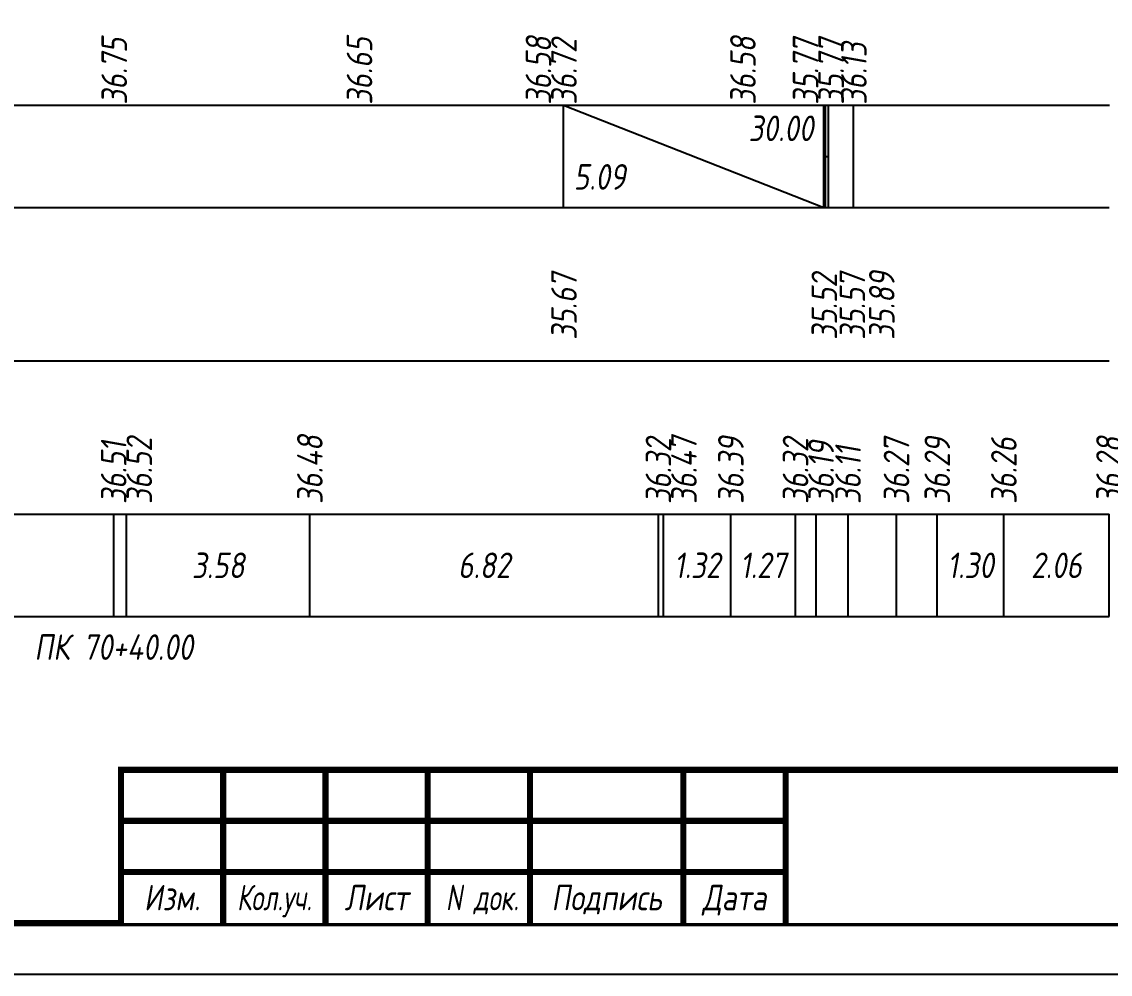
# Model space of a CAD drawing. Extents: x -717 to 1451, y -133302 to 233.
# Drawn here: x 190.2 to 296.7, y -111198.4 to -111105.2 of the extents above; entities that cross this region are included whole.
import ezdxf
from ezdxf.enums import TextEntityAlignment as Align

# ---------------------------------------------------------------- set-up
doc = ezdxf.new("R2010")
doc.units = 0
for name, color, linetype in [('Зарамочное оформление', 7, 'Continuous'), ('Код_510', 7, 'Continuous'), ('Код_514', 1, 'Continuous'), ('Код_516', 1, 'Continuous'), ('Подписи поперечников', 7, 'Continuous'), ('Таблица', 7, 'Continuous')]:
    doc.layers.add(name, color=color, linetype=linetype)
doc.styles.add('М', font='romand.shx', dxfattribs={"width": 0.8, "oblique": 10, "height": 2.5})

# ---------------------------------------------------------------- blocks, each defined once
blk = doc.blocks.new('Штамп')
at = {"linetype": 'Continuous'}
blk.add_wipeout([(199.95, -411.25), (384.95, -411.25), (384.95, -426.25), (199.95, -426.25)], dxfattribs=at).dxf.layer = 'Зарамочное оформление'
at = {"layer": 'Зарамочное оформление', "linetype": 'Continuous', "lineweight": -3, "const_width": 0.6, "flags": 128}
for points in [[(199.95, -426.25), (199.95, -411.25), (384.95, -411.25)], [(209.95, -411.25), (209.95, -426.25)], [(219.95, -411.25), (219.95, -426.25)], [(229.95, -411.25), (229.95, -426.25)], [(239.95, -411.25), (239.95, -426.25)], [(254.95, -411.25), (254.95, -426.25)], [(264.95, -411.25), (264.95, -426.25)], [(199.95, -416.25), (264.95, -416.25)], [(199.95, -421.25), (264.95, -421.25)]]:
    blk.add_lwpolyline(points, dxfattribs=at)
at = {"layer": 'Зарамочное оформление', "linetype": 'Continuous', "style": 'М', "oblique": 10}
for s, width, p in [('Изм.', 0.8, (204.95, -423.75)), ('Кол.уч.', 0.7, (214.95, -423.75)), ('Лист', 0.8, (224.95, -423.75)), ('N док.', 0.7, (235.28, -423.75)), ('Подпись', 0.8, (247.45, -423.75)), ('Дата', 0.8, (259.95, -423.75))]:
    blk.add_text(s, height=2.5, dxfattribs=dict(at, width=width)).set_placement(p, align=Align.MIDDLE_CENTER)
blk = doc.blocks.new('шифр')
blk.add_blockref('Штамп', (0, -110827))

msp = doc.modelspace()

# ---------------------------------------------------------------- linework, layer by layer
at = {"flags": 128}
msp.add_lwpolyline([(-30.054, -111198.421), (389.946, -111198.421), (389.946, -110901.421), (-30.054, -110901.421)], close=True, dxfattribs=at)
at = {"const_width": 0.6, "flags": 128}
msp.add_lwpolyline([(-10.054, -111193.421), (384.946, -111193.421), (384.946, -110906.421), (-10.054, -110906.421)], close=True, dxfattribs=at)

# ---------------------------------------------------------------- next in the draw order: block references
msp.add_blockref('шифр', (0, 59.829))

# ---------------------------------------------------------------- next in the draw order: linework, layer by layer
at = {"layer": 'Код_510'}
for p, q in [((199.239, -111163.421), (199.239, -111153.421)), ((200.5, -111163.421), (200.5, -111153.421)), ((218.423, -111163.421), (218.423, -111153.421)), ((252.511, -111163.421), (252.511, -111153.421)), ((253.011, -111163.421), (253.011, -111153.421)), ((259.592, -111163.421), (259.592, -111153.421)), ((265.918, -111163.421), (265.918, -111153.421)), ((267.925, -111163.421), (267.925, -111153.421)), ((271.053, -111163.421), (271.053, -111153.421)), ((275.792, -111163.421), (275.792, -111153.421)), ((279.781, -111163.421), (279.781, -111153.421)), ((286.291, -111163.421), (286.291, -111153.421)), ((296.573, -111163.421), (296.573, -111153.421))]:
    msp.add_line(p, q, dxfattribs=at)
at = {"layer": 'Код_516'}
for p, q in [((243.221, -111123.421), (243.221, -111113.421)), ((243.221, -111113.421), (268.676, -111123.421)), ((268.676, -111123.421), (268.676, -111113.421)), ((268.676, -111123.421), (268.676, -111113.421)), ((268.846, -111123.421), (268.846, -111113.421)), ((269.149, -111123.421), (269.149, -111113.421)), ((271.573, -111123.421), (271.573, -111113.421)), ((268.676, -111118.421), (268.846, -111118.421)), ((268.846, -111118.421), (269.149, -111118.421))]:
    msp.add_line(p, q, dxfattribs=at)
at = {"layer": 'Таблица'}
for p, q in [((80, -111113.421), (296.627, -111113.421)), ((79.946, -111123.421), (296.573, -111123.421)), ((79.946, -111138.421), (296.573, -111138.421)), ((79.946, -111153.421), (296.573, -111153.421)), ((79.946, -111163.421), (296.573, -111163.421))]:
    msp.add_line(p, q, dxfattribs=at)

# ---------------------------------------------------------------- next in the draw order: texts
at = {"layer": 'Код_510', "style": 'М', "oblique": 10, "width": 0.8}
for s, p in [('36.52', (201.739, -111152.421)), ('36.48', (218.423, -111152.421)), ('36.32', (252.511, -111152.421)), ('36.47', (255.011, -111152.421)), ('36.39', (259.592, -111152.421)), ('36.32', (265.918, -111152.421)), ('36.27', (275.792, -111152.421)), ('36.29', (279.781, -111152.421)), ('36.28', (296.573, -111152.421)), ('36.51', (199.239, -111152.421)), ('36.19', (268.418, -111152.421)), ('36.11', (271.053, -111152.421)), ('36.26', (286.291, -111152.421))]:
    msp.add_text(s, height=2.5, rotation=90, dxfattribs=at).set_placement(p, align=Align.MIDDLE_LEFT)
for s, p in [('3.58', (209.462, -111158.421)), ('6.82', (235.467, -111158.421)), ('1.32', (256.302, -111158.421)), ('1.27', (262.755, -111158.421)), ('1.30', (283.036, -111158.421)), ('2.06', (291.432, -111158.421))]:
    msp.add_text(s, height=2.5, dxfattribs=at).set_placement(p, align=Align.MIDDLE_CENTER)
at = {"layer": 'Код_514', "style": 'М', "oblique": 10, "width": 0.8}
for s, p in [('36.75', (199.293, -111113.362)), ('36.65', (223.276, -111113.362)), ('36.58', (240.776, -111113.362)), ('36.72', (243.276, -111113.362)), ('36.58', (260.776, -111113.362)), ('35.77', (266.9, -111113.362)), ('35.77', (269.4, -111113.362)), ('36.13', (271.627, -111113.362))]:
    msp.add_text(s, height=2.5, rotation=90, dxfattribs=at).set_placement(p, align=Align.MIDDLE_LEFT)
at = {"layer": 'Код_516', "style": 'М', "oblique": 10, "width": 0.8}
msp.add_text('30.00', height=2.5, dxfattribs=at).set_placement((267.676, -111114.421), align=Align.TOP_RIGHT)
msp.add_text('5.09', height=2.5, dxfattribs=at).set_placement((244.221, -111122.421), align=Align.BOTTOM_LEFT)
for s, p in [('35.67', (243.276, -111136.371)), ('35.52', (268.731, -111136.371)), ('35.57', (271.476, -111136.371)), ('35.89', (274.354, -111136.371))]:
    msp.add_text(s, height=2.5, rotation=90, dxfattribs=at).set_placement(p, align=Align.MIDDLE_LEFT)
at = {"layer": 'Подписи поперечников', "style": 'М', "oblique": 10, "width": 0.8}
msp.add_text('ПК 70+40.00', height=2.5, dxfattribs=at).set_placement((199.239, -111168.421), align=Align.BOTTOM_CENTER)

doc.saveas('drawing.dxf')
